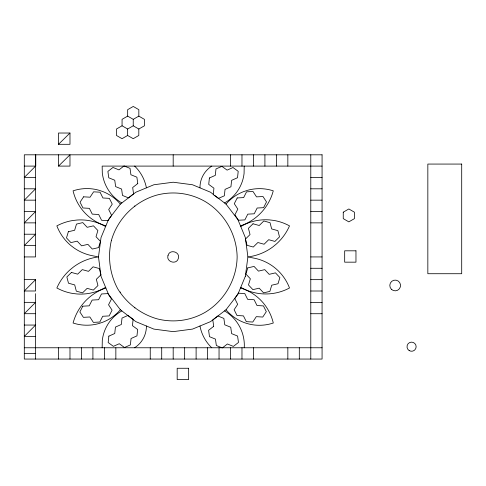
<?xml version="1.0" encoding="UTF-8"?>
<svg xmlns="http://www.w3.org/2000/svg" width="486" height="486" viewBox="0 0 486 486"><rect width="100%" height="100%" fill="white"/><g stroke="black" fill="none" stroke-linecap="round" stroke-linejoin="round"><path stroke-width="0.73" d="M127.636 135.472L127.648 129.015L122.065 125.783L122.071 119.331L127.66 116.111L133.243 119.343L133.237 125.795L138.814 129.027L138.808 135.472L133.219 138.692L127.636 135.466L122.047 138.692L116.47 135.466L116.476 129.015L122.065 125.795M127.66 116.111L127.666 109.666L133.255 106.446L138.838 109.678L138.832 116.124L133.243 119.349M244.209 347.769L244.343 345.437A40.131 40.131 0 0 0 224.532 310.894M245.351 276.267L247.896 256.93L245.351 237.593L237.885 219.575L226.014 204.102L214.508 195.275M245.375 276.2L237.885 294.285L226.014 309.758L210.541 321.635L192.523 329.095L173.186 331.64L153.849 329.095L135.831 321.635L120.358 309.758L108.481 294.285L101.021 276.267L98.476 256.93L101.021 237.593L108.481 219.575L120.358 204.102L135.831 192.231L153.849 184.765L173.186 182.22L192.523 184.765L210.541 192.231L213.372 194.406M134.573 307.911L134.895 307.48M35.587 166.097L24.3 177.451L35.587 177.451M35.587 279.638L24.3 290.993L35.587 290.993L35.587 279.638L24.3 279.638M58.514 144.312L69.984 133.024L69.984 144.312L58.514 144.312L58.514 133.024L69.984 133.024M58.514 166.097L69.984 154.809L69.984 166.097L58.514 166.097L58.514 154.809M120.127 291.958L120.358 292.25M127.648 129.015L133.237 125.795M138.814 129.027L144.403 125.807L144.415 119.356L138.832 116.13M105.602 287.329L101.847 289.316A49.274 49.274 0 0 1 77.074 293.975L72.851 293.483A49.274 49.274 0 0 1 56.862 287.979A52.421 52.421 0 0 1 70.045 269.803L73.55 266.942A52.421 52.421 0 0 1 98.476 256.93L93.427 255.922A47.664 47.664 0 0 1 74.449 248.237L71.15 245.758A47.664 47.664 0 0 1 56.862 225.881A50.258 50.258 0 0 1 72.864 220.504L77.08 220.024A50.258 50.258 0 0 1 101.835 224.587L105.602 226.537M240.77 226.537L244.525 224.544A49.274 49.274 0 0 1 269.299 219.885L273.521 220.377A49.274 49.274 0 0 1 289.51 225.881A52.421 52.421 0 0 1 276.321 244.057L272.816 246.918A52.421 52.421 0 0 1 247.896 256.93L252.939 257.938A47.664 47.664 0 0 1 289.51 287.979A50.258 50.258 0 0 1 240.77 287.329M240.497 225.881L244.385 224.386A50.817 50.817 0 0 0 272.051 194.825L273.284 190.846A44.062 44.062 0 0 0 247.635 190.281L243.516 191.654A44.062 44.062 0 0 0 226.014 204.102M105.869 287.979L101.987 289.48A50.817 50.817 0 0 0 73.082 323.014A44.062 44.062 0 0 0 98.737 323.579L102.85 322.206A44.062 44.062 0 0 0 120.358 309.758M24.3 166.097L35.764 166.097L35.764 154.809M322.072 166.097L102.157 166.097L102.303 173.04A40.131 40.131 0 0 0 121.834 202.966M310.785 177.451L322.072 177.451M24.3 188.805L35.587 188.805L24.3 200.159L35.587 200.159M310.785 188.805L322.072 188.805M310.785 200.159L322.072 200.159M24.3 211.513L35.587 211.513L24.3 222.867L35.587 222.867M310.785 211.513L322.072 211.513M310.785 222.867L322.072 222.867M24.3 234.222L35.587 234.222L24.3 245.576L35.587 245.576M24.3 256.93L35.587 256.93L35.587 154.809M310.785 256.93L322.072 256.93M310.785 268.284L322.072 268.284M310.785 279.65L322.072 279.65M310.785 291.005L322.072 291.005M24.3 302.347L35.587 302.347L24.3 313.701L35.587 313.701M310.785 302.365L322.072 302.365M310.785 313.719L322.072 313.719M24.3 325.055L35.587 325.055L24.3 336.409L35.587 336.409M24.3 347.769L322.072 347.769M24.3 353.413L35.587 353.413M105.869 225.881L101.92 224.496A47.841 47.841 0 0 1 73.082 190.846A43.625 43.625 0 0 1 98.761 190.196L102.88 191.575A43.625 43.625 0 0 1 120.358 204.102M134.573 166.097L135.223 166.674A40.642 40.642 0 0 1 146.407 187.851M211.799 347.769L211.149 347.186A40.642 40.642 0 0 1 199.965 326.015M134.573 205.949L134.895 206.38M244.209 166.097L244.075 173.435A38.929 38.929 0 0 1 224.532 202.966M102.157 347.769L102.291 340.425A38.929 38.929 0 0 1 121.834 310.894M310.785 154.809L310.785 359.057M299.309 347.769L299.309 359.057M287.84 154.809L287.84 166.097M287.84 347.769L287.84 359.057M276.376 154.809L276.376 166.097M264.913 154.809L264.913 166.097M253.449 154.809L253.449 166.097M253.437 347.769L253.437 359.057M241.973 154.809L241.973 166.097M241.973 347.769L241.973 359.057M230.51 154.809L230.51 166.097M230.51 347.769L230.51 359.057M219.046 347.769L219.046 359.057M207.577 347.769L207.577 359.057M196.113 347.769L196.113 359.057M184.65 347.769L184.65 359.057M173.186 154.809L173.186 166.097M173.186 347.769L173.186 359.057M161.71 347.769L161.71 359.057M150.247 347.769L150.247 359.057M115.85 347.769L115.85 359.057M104.387 347.769L104.387 359.057M92.911 347.769L92.911 359.057M81.448 347.769L81.448 359.057M69.984 347.769L69.984 359.057M58.514 347.769L58.514 359.057M35.587 293.659L35.587 359.057M146.407 326.015A25.381 25.381 0 0 1 134.573 347.769M226.014 309.758A43.625 43.625 0 0 0 273.284 323.014A47.841 47.841 0 0 0 240.497 287.979M199.965 187.851A25.381 25.381 0 0 1 211.799 166.097M343.256 212.182L343.25 218.633L348.833 221.859L354.422 218.639L354.428 212.194L348.845 208.962L343.256 212.182M108.852 336.13L108.165 342.539L113.378 346.342L119.27 343.73L124.483 347.52L130.382 344.908L131.068 338.493L136.967 335.881L137.653 329.472L132.441 325.669L133.128 319.253L127.915 315.45L122.016 318.063L121.33 324.478L115.437 327.09L114.751 333.518L108.852 336.13M209.405 177.979L208.719 184.388L213.931 188.191L213.245 194.607L218.457 198.41L224.35 195.797L225.036 189.382L230.935 186.77L231.622 180.342L237.52 177.73L238.207 171.321L232.994 167.518L227.096 170.13L221.883 166.34L215.984 168.952L215.304 175.367L209.405 177.979M111.403 240.376C107.509 256.802 109.775 274.055 117.794 288.909C126.652 303.282 140.46 313.871 156.632 318.713A63.964 63.964 0 0 0 205.165 312.322C224.477 300.737 236.767 279.45 237.144 256.93C236.767 234.41 224.477 213.129 205.165 201.538A63.964 63.964 0 0 0 156.632 195.147C134.974 201.344 117.6 218.718 111.403 240.376M168.047 255.35C165.769 261.875 176.54 265.186 178.319 258.509C180.604 251.991 169.827 248.674 168.047 255.35M68.35 231.737L66.491 237.915L70.913 242.617L77.189 241.135L81.605 245.837L87.899 244.355L92.316 249.057L98.597 247.574L100.456 241.402L96.028 236.706L97.886 230.528L93.464 225.832L87.188 227.308L82.772 222.606L76.49 224.089L74.631 230.261L68.35 231.737M247.775 267.895L245.916 274.074L250.345 278.77L248.486 284.948L252.902 289.644L259.178 288.168L263.6 292.864L269.876 291.387L271.735 285.209L278.016 283.733L279.875 277.561L275.459 272.859L269.177 274.335L264.761 269.639L258.473 271.121L254.05 266.419L247.775 267.895M82.784 306.186L79.868 311.945L83.398 317.346L89.843 316.981L93.367 322.382L99.806 322.03L102.722 316.271L109.162 315.918L112.078 310.165L108.548 304.765L111.464 299.012L107.935 293.611L101.495 293.963L98.585 299.716L92.146 300.069L89.224 305.834L82.784 306.186M237.211 197.942L234.295 203.695L237.818 209.095L234.908 214.848L238.432 220.249L244.871 219.897L247.787 214.144L254.227 213.791L257.149 208.026L263.588 207.674L266.498 201.921L262.975 196.52L256.529 196.879L252.999 191.478L246.56 191.836L243.65 197.589L237.211 197.942M83.61 196.812L80.056 202.194L82.942 207.959L89.375 208.354L92.261 214.119L98.707 214.508L101.592 220.28L108.032 220.668L111.586 215.292L108.694 209.521L112.248 204.138L109.368 198.367L102.929 197.978L100.049 192.207L93.61 191.818L90.05 197.201L83.61 196.812M238.34 293.192L234.787 298.574L237.678 304.345L234.124 309.722L237.004 315.493L243.443 315.882L246.323 321.653L252.763 322.042L256.316 316.659L262.756 317.048L266.31 311.672L263.43 305.901L256.991 305.512L254.111 299.74L247.66 299.352L244.78 293.58L238.34 293.192M71.46 272.439L66.861 276.959L68.483 283.204L74.71 284.918L76.326 291.163L82.541 292.876L87.14 288.356L93.355 290.075L97.953 285.549L96.337 279.304L100.93 274.784L99.314 268.539L93.093 266.82L88.501 271.346L82.28 269.627L77.675 274.159L71.46 272.439M253.012 223.785L248.419 228.311L250.035 234.556L245.436 239.082L247.058 245.321L253.273 247.04L257.872 242.52L264.086 244.239L268.691 239.701L274.912 241.421L279.505 236.901L277.889 230.656L271.662 228.942L270.046 222.703L263.825 220.984L259.232 225.504L253.012 223.785M137.763 183.568L132.678 187.529L133.559 193.92L128.468 197.881L122.49 195.445L121.615 189.054L115.632 186.618L114.751 180.227L108.773 177.797L107.892 171.406L112.989 167.451L118.961 169.881L124.058 165.926L130.029 168.363L130.91 174.747L136.882 177.183L137.763 183.568M213.688 326.331L208.609 330.292L209.49 336.683L215.462 339.113L216.337 345.503L222.315 347.933L227.405 343.979L233.383 346.409L238.474 342.454L237.593 336.063L231.622 333.633L230.741 327.242L224.757 324.806L223.876 318.415L217.904 315.985L212.807 319.94L213.688 326.331M322.072 154.809L24.3 154.809L24.3 359.057L322.072 359.057L322.072 154.809M461.7 164.068L427.838 164.068L427.838 273.721L461.7 273.721L461.7 164.068M355.965 250.812L344.677 250.812L344.677 262.167L355.965 262.167L355.965 250.812M188.647 368.267L177.183 368.267L177.183 379.554L188.647 379.554L188.647 368.267M409.182 350.588A4.568 4.568 0 0 0 416.144 346.84A4.568 4.568 0 0 0 409.412 342.679A4.568 4.568 0 0 0 409.182 350.588M391.37 289.267A5.376 5.376 0 0 0 400.361 286.862A5.376 5.376 0 0 0 393.782 280.276A5.376 5.376 0 0 0 391.37 289.267"/></g></svg>
